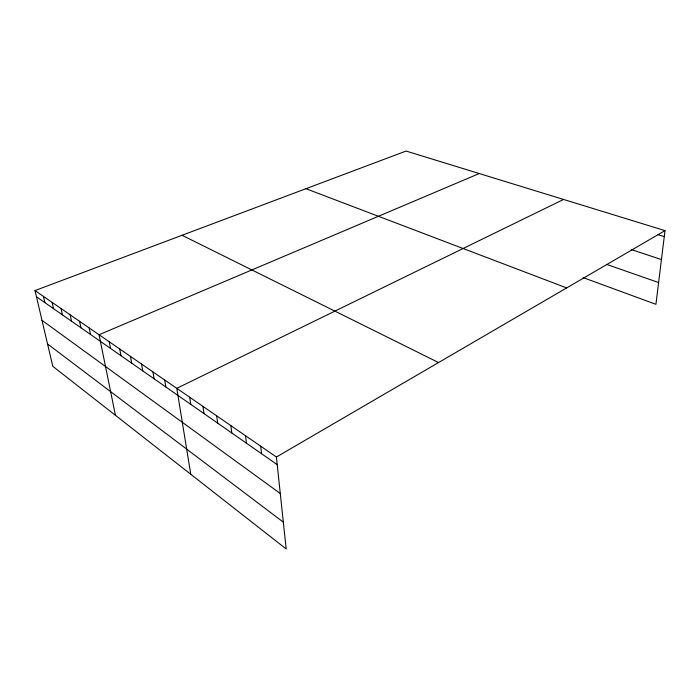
<?xml version="1.0" encoding="UTF-8"?>
<svg xmlns="http://www.w3.org/2000/svg" width="700" height="700" viewBox="0 0 700 700"><rect width="100%" height="100%" fill="white"/><g stroke="black" fill="none" stroke-linecap="round" stroke-linejoin="round"><path stroke-width="1.05" d="M35 290.579L276.404 457.021L286.178 548.949L52.797 366.301L35 290.579L406.079 151.051L665 230.624L655.926 304.308L583.144 277.611M276.404 457.021L665 230.624M563.57 199.447L176.785 388.334L190.759 474.276M479.255 173.539L99.05 334.74L115.439 415.328M658.07 234.693L664.256 236.626M631.304 249.576L661.439 259.543M606.576 264.381L658.604 282.546M305.944 188.702L566.659 287.919M182.053 235.287L438.55 362.556M36.453 296.765L277.209 464.642M42 320.346L280.28 493.509M47.547 343.98L283.325 522.148M43.453 296.406L44.896 302.645M52.124 302.382L53.55 308.683M61.014 308.516L62.431 314.877M70.149 314.808L71.549 321.23M79.52 321.274L80.902 327.757M89.154 327.915L90.519 334.46M109.226 341.757L110.547 348.425M119.683 348.967L120.986 355.705M130.445 356.387L131.722 363.195M141.523 364.026L142.774 370.895M152.933 371.892L154.149 378.831M164.684 379.986L165.865 387.004M189.656 397.206L190.768 404.364M202.939 406.368L204.006 413.595M216.659 415.826L217.691 423.132M230.843 425.609L231.822 432.994M245.507 435.724L246.435 443.179M260.689 446.189L261.555 453.722"/></g></svg>
